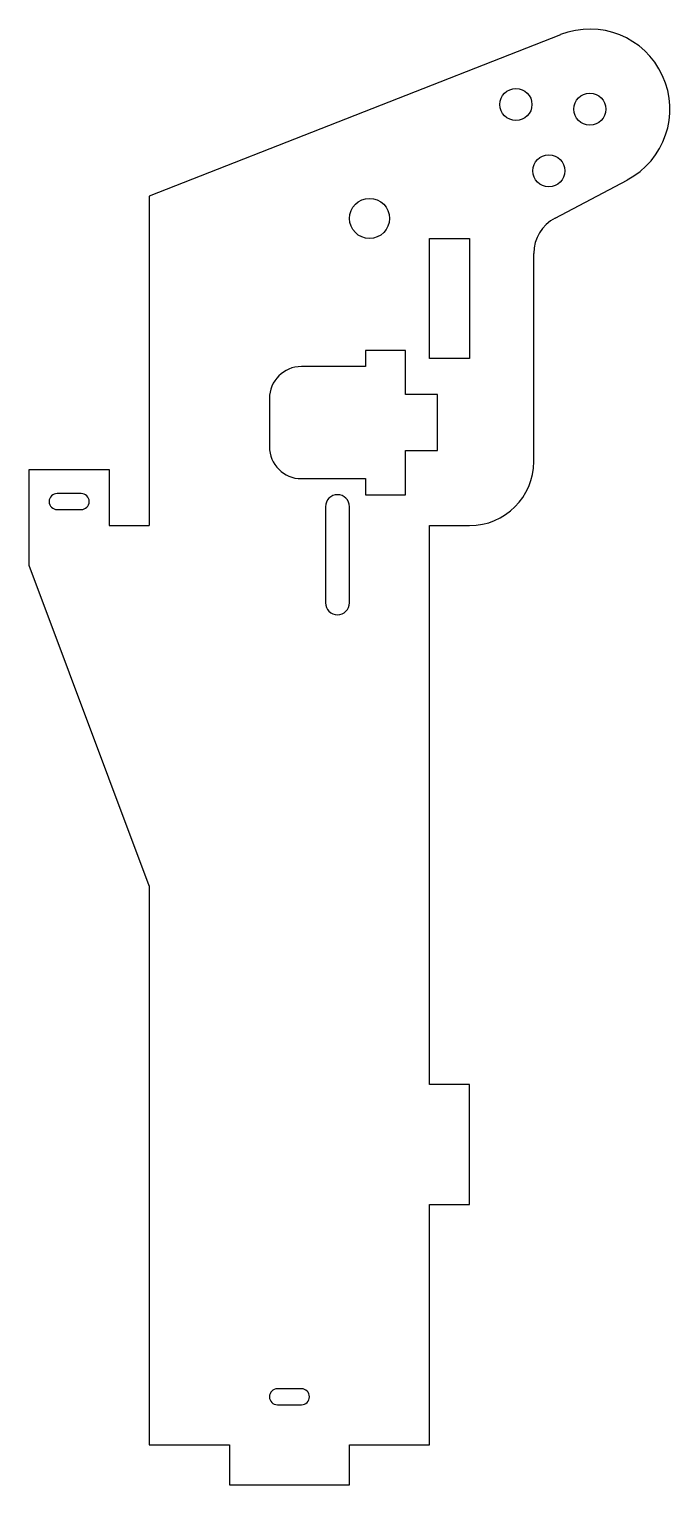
# Model space of a CAD drawing. Header units: millimetres. Extents: x -50 to 30, y -5 to 177.
import ezdxf

# ---------------------------------------------------------------- set-up
doc = ezdxf.new("R2010")
doc.units = ezdxf.units.MM

msp = doc.modelspace()

# ---------------------------------------------------------------- linework, layer by layer
at = {"color": 7, "linetype": 'Continuous', "lineweight": 25}
for p, q in [((16.34, 176.09), (-35, 155.91)), ((15.67, 153.19), (24.67, 157.94)), ((-35, 155.91), (-35, 114.79)), ((0, 135.65), (0, 150.65)), ((0, 150.65), (5, 150.65)), ((5, 150.65), (5, 135.65)), ((13, 122.79), (13, 148.77)), ((-8, 136.65), (-8, 134.65)), ((-3, 136.65), (-8, 136.65)), ((-3, 131.15), (-3, 136.65)), ((-8, 134.65), (-16, 134.65)), ((5, 135.65), (0, 135.65)), ((1, 131.15), (-3, 131.15)), ((1, 124.15), (1, 131.15)), ((-20, 130.65), (-20, 124.65)), ((-3, 124.15), (1, 124.15)), ((-3, 118.65), (-3, 124.15)), ((-50, 121.79), (-40, 121.79)), ((-50, 109.79), (-50, 121.79)), ((-40, 121.79), (-40, 114.79)), ((-16, 120.65), (-8, 120.65)), ((-8, 120.65), (-8, 118.65)), ((-43.5, 118.79), (-46.5, 118.79)), ((-8, 118.65), (-3, 118.65)), ((-46.5, 116.79), (-43.5, 116.79)), ((-13, 117.15), (-13, 105.15)), ((-10, 105.15), (-10, 117.15)), ((-40, 114.79), (-35, 114.79)), ((0, 45), (0, 114.79)), ((0, 114.79), (5, 114.79)), ((-35, 69.79), (-50, 109.79)), ((-35, 69.79), (-35, 0)), ((5, 45), (0, 45)), ((5, 30), (5, 45)), ((0, 0), (0, 30)), ((0, 30), (5, 30)), ((-16, 7), (-19, 7)), ((-19, 5), (-16, 5)), ((-35, 0), (-25, 0)), ((-25, 0), (-25, -5)), ((-10, -5), (-10, 0)), ((-10, 0), (0, 0)), ((-25, -5), (-10, -5))]:
    msp.add_line(p, q, dxfattribs=at)
for centre, radius in [((10.78, 167.37), 2), ((20, 166.79), 2), ((14.88, 159.09), 2), ((-7.5, 153.15), 2.5)]:
    msp.add_circle(centre, radius, dxfattribs=at)
for centre, radius, start, end in [((20, 166.79), 10, 297.8174, 111.4626), ((18, 148.77), 5, 117.8174, 180), ((-16, 130.65), 4, 90, 180), ((-16, 124.65), 4, 180, 270), ((5, 122.79), 8, 270, 0), ((-46.5, 117.79), 1, 90, 270), ((-43.5, 117.79), 1, 270, 90), ((-11.5, 117.15), 1.5, 0, 180), ((-11.5, 105.15), 1.5, 180, 0), ((-19, 6), 1, 90, 270), ((-16, 6), 1, 270, 90)]:
    msp.add_arc(centre, radius, start, end, dxfattribs=at)

doc.saveas('drawing.dxf')
